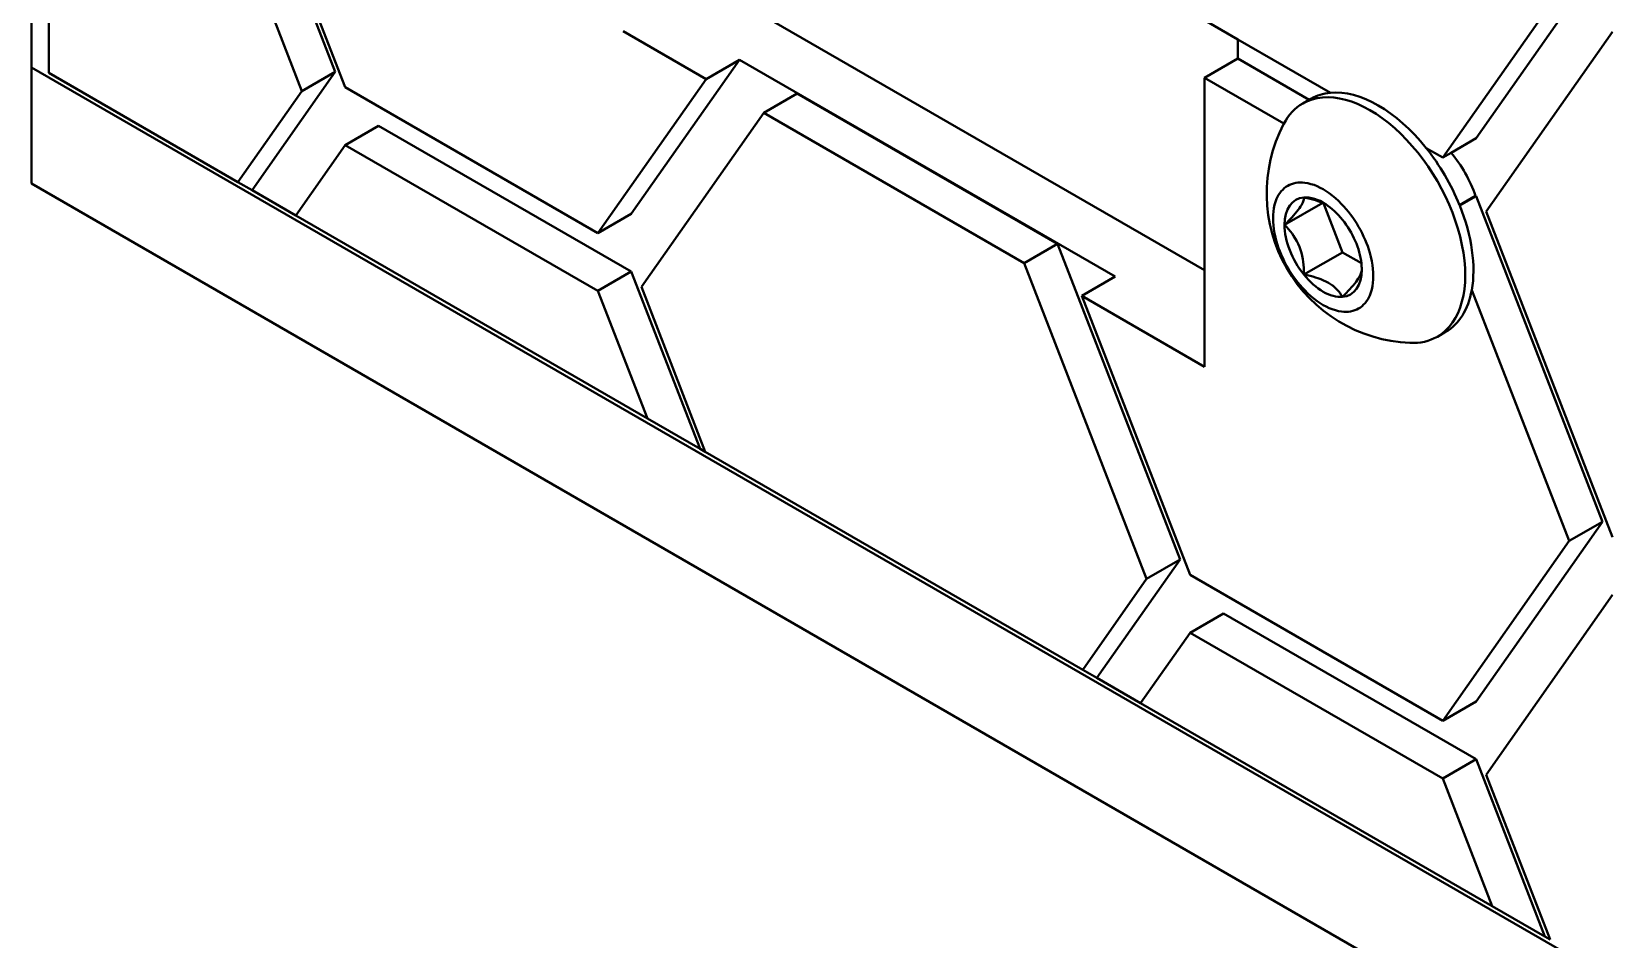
# Model space of a CAD drawing. Header units: millimetres. Extents: x 15 to 415, y 5 to 292.
# Drawn here: x 301.078 to 305.247, y 62.371 to 64.773 of the extents above; entities that cross this region are included whole.
import ezdxf

# ---------------------------------------------------------------- set-up
doc = ezdxf.new("R2010")
doc.units = ezdxf.units.MM
doc.layers.add('Geometries', color=7, linetype='Continuous')

msp = doc.modelspace()

# ---------------------------------------------------------------- linework, layer by layer
at = {"layer": 'Geometries', "linetype": 'Continuous', "lineweight": 40}
for p, q in [((301.9077, 64.6262), (301.6955, 65.1733)), ((301.6899, 65.1603), (301.8813, 64.667)), ((301.6105, 65.086), (301.7929, 64.6159)), ((301.1236, 65.0105), (301.1236, 64.664)), ((301.0776, 64.984), (301.0776, 64.6778)), ((304.8998, 64.4909), (305.234, 64.9664)), ((302.872, 64.8973), (304.1811, 64.1415)), ((304.8114, 64.4399), (305.1456, 64.9154)), ((304.1811, 64.8038), (304.2695, 64.7527)), ((302.8626, 64.6476), (302.6432, 64.7743)), ((305.2605, 64.7725), (304.9262, 64.297)), ((304.2695, 64.7527), (304.2695, 64.7017)), ((304.2695, 64.7527), (304.514, 64.6116)), ((309.5721, 59.7735), (301.0776, 64.6778)), ((301.0776, 64.6778), (301.0776, 64.3716)), ((302.6646, 64.2913), (302.951, 64.6986)), ((302.8626, 64.6476), (302.951, 64.6986)), ((303.9449, 64.1248), (302.951, 64.6986)), ((304.1811, 64.6507), (304.2695, 64.7017)), ((304.2695, 64.7017), (304.458, 64.5928)), ((301.1236, 64.664), (301.6237, 64.3752)), ((301.661, 64.3537), (301.8813, 64.667)), ((301.7929, 64.6159), (301.8813, 64.667)), ((302.5762, 64.2402), (302.8626, 64.6476)), ((304.1811, 64.6507), (304.1811, 64.1415)), ((304.1811, 64.6507), (304.3909, 64.5296)), ((301.6237, 64.3752), (301.7929, 64.6159)), ((302.5762, 64.2402), (301.9077, 64.6262)), ((303.0151, 64.5584), (303.1035, 64.6094)), ((303.7924, 64.2117), (303.1035, 64.6094)), ((304.458, 64.5928), (304.4408, 64.5829)), ((304.4627, 64.5955), (304.458, 64.5928)), ((303.0151, 64.5584), (302.6911, 64.0974)), ((303.704, 64.1607), (303.0151, 64.5584)), ((301.9077, 64.4731), (301.9961, 64.5241)), ((302.6646, 64.1382), (301.9961, 64.5241)), ((301.9077, 64.4731), (301.7768, 64.2868)), ((302.5762, 64.0871), (301.9077, 64.4731)), ((304.7676, 64.4651), (304.8114, 64.4399)), ((304.8998, 64.4909), (304.8336, 64.4527)), ((304.8336, 64.4527), (304.8114, 64.4399)), ((316.4395, 55.5024), (301.0776, 64.3716)), ((301.6237, 64.3752), (301.661, 64.3537)), ((301.7768, 64.2868), (301.661, 64.3537)), ((304.8981, 64.3387), (304.8559, 64.3143)), ((304.8998, 64.3378), (304.8565, 64.3128)), ((304.8981, 64.3387), (304.8998, 64.3378)), ((304.8998, 64.3378), (305.234, 63.4763)), ((304.4939, 64.32), (304.3929, 64.2617)), ((304.4955, 64.3194), (304.494, 64.32)), ((304.4955, 64.3193), (304.5461, 64.1891)), ((304.9262, 64.297), (305.2605, 63.4355)), ((301.7768, 64.2868), (302.7072, 63.7497)), ((302.5762, 64.2402), (302.6646, 64.2913)), ((303.704, 64.1607), (303.7924, 64.2117)), ((303.7924, 64.2117), (304.1164, 63.3765)), ((304.5461, 64.1891), (304.444, 64.1302)), ((304.5461, 64.1891), (304.5961, 64.1602)), ((302.5762, 64.0871), (302.6646, 64.1382)), ((302.6646, 64.1382), (302.8466, 63.6692)), ((303.704, 64.1607), (304.028, 63.3255)), ((304.1811, 64.1415), (304.1811, 63.8864)), ((302.5762, 64.0871), (302.7072, 63.7497)), ((302.8602, 63.6613), (302.6911, 64.0974)), ((303.9449, 64.1248), (303.8566, 64.0737)), ((304.8882, 64.0889), (305.1456, 63.4253)), ((304.1429, 63.3357), (303.8566, 64.0737)), ((304.1811, 63.8864), (303.8566, 64.0737)), ((304.7971, 63.9659), (304.819, 63.9785)), ((302.7072, 63.7497), (302.8466, 63.6692)), ((302.8602, 63.6613), (302.8466, 63.6692)), ((302.8602, 63.6613), (303.8589, 63.0848)), ((304.8998, 63.0008), (305.234, 63.4763)), ((305.1456, 63.4253), (305.234, 63.4763)), ((304.8114, 62.9497), (305.1456, 63.4253)), ((303.8962, 63.0632), (304.1164, 63.3765)), ((304.028, 63.3255), (304.1164, 63.3765)), ((303.8589, 63.0848), (304.028, 63.3255)), ((304.8114, 62.9497), (304.1429, 63.3357)), ((305.2605, 63.2824), (304.9262, 62.8069)), ((304.1429, 63.1826), (304.2313, 63.2336)), ((304.8998, 62.8477), (304.2313, 63.2336)), ((304.1429, 63.1826), (304.012, 62.9963)), ((304.8114, 62.7967), (304.1429, 63.1826)), ((303.8589, 63.0848), (303.8962, 63.0632)), ((304.012, 62.9963), (303.8962, 63.0632)), ((304.012, 62.9963), (304.9423, 62.4592)), ((304.8114, 62.9497), (304.8998, 63.0008)), ((304.8114, 62.7967), (304.8998, 62.8477)), ((304.8998, 62.8477), (305.0817, 62.3787)), ((304.8114, 62.7967), (304.9423, 62.4592)), ((304.9262, 62.8069), (305.0954, 62.3708)), ((304.9423, 62.4592), (305.0817, 62.3787)), ((305.0954, 62.3708), (305.0817, 62.3787))]:
    msp.add_line(p, q, dxfattribs=at)
at = {"layer": 'Geometries', "linetype": 'Continuous', "lineweight": 40, "flags": 128}
for points in [[(304.6276, 64.1263), (304.6273, 64.1355), (304.6266, 64.1452), (304.6254, 64.1554), (304.6236, 64.1659), (304.6212, 64.1768), (304.6183, 64.188), (304.6157, 64.1965), (304.6128, 64.2051), (304.6095, 64.2138), (304.606, 64.2225), (304.6021, 64.2312), (304.5979, 64.2399), (304.5935, 64.2485), (304.5887, 64.2569), (304.5838, 64.2653), (304.5786, 64.2734), (304.5731, 64.2814), (304.5675, 64.2891), (304.5618, 64.2965), (304.5559, 64.3036), (304.5499, 64.3105), (304.5438, 64.317), (304.5356, 64.3251), (304.5273, 64.3326), (304.5191, 64.3394), (304.511, 64.3456), (304.5029, 64.3511), (304.495, 64.3559), (304.4871, 64.3602), (304.479, 64.364), (304.4709, 64.3673), (304.4626, 64.3699), (304.4544, 64.372), (304.4462, 64.3733), (304.4401, 64.3739), (304.4341, 64.374), (304.4282, 64.3736), (304.4224, 64.3728), (304.4168, 64.3716), (304.4114, 64.3699), (304.4062, 64.3678), (304.4012, 64.3652), (304.3965, 64.3622), (304.3921, 64.3587), (304.3879, 64.3549), (304.384, 64.3506), (304.3805, 64.346), (304.3772, 64.3411), (304.3743, 64.3359), (304.3717, 64.3303), (304.3688, 64.3226), (304.3664, 64.3144), (304.3646, 64.3059), (304.3634, 64.2972), (304.3626, 64.2883), (304.3624, 64.2793), (304.3626, 64.2701), (304.3634, 64.2604), (304.3646, 64.2502), (304.3664, 64.2397), (304.3688, 64.2288), (304.3717, 64.2176), (304.3743, 64.2091), (304.3772, 64.2005), (304.3805, 64.1918), (304.384, 64.1831), (304.3879, 64.1744), (304.3921, 64.1657), (304.3965, 64.1572), (304.4012, 64.1487), (304.4062, 64.1403), (304.4114, 64.1322), (304.4168, 64.1243), (304.4224, 64.1166), (304.4282, 64.1091), (304.4341, 64.102), (304.4401, 64.0951), (304.4462, 64.0886), (304.4544, 64.0805), (304.4626, 64.073), (304.4709, 64.0662), (304.479, 64.06), (304.4871, 64.0545), (304.495, 64.0497), (304.5029, 64.0454), (304.511, 64.0416), (304.5191, 64.0383), (304.5273, 64.0357), (304.5356, 64.0336), (304.5438, 64.0323), (304.5499, 64.0318), (304.5559, 64.0317), (304.5618, 64.032), (304.5675, 64.0328), (304.5731, 64.034), (304.5786, 64.0357), (304.5838, 64.0378), (304.5887, 64.0404), (304.5935, 64.0434), (304.5979, 64.0469), (304.6021, 64.0507), (304.606, 64.055), (304.6095, 64.0596), (304.6128, 64.0645), (304.6157, 64.0697), (304.6183, 64.0753), (304.6212, 64.0831), (304.6236, 64.0912), (304.6254, 64.0997), (304.6266, 64.1084), (304.6273, 64.1173), (304.6276, 64.1263)], [(304.444, 64.3343), (304.4438, 64.3318), (304.4435, 64.3293), (304.4429, 64.3266), (304.442, 64.324), (304.4409, 64.3212), (304.4393, 64.3176), (304.4373, 64.3139), (304.4349, 64.31), (304.4321, 64.3059), (304.429, 64.3016), (304.4254, 64.297), (304.4213, 64.2921), (304.4168, 64.2869), (304.4128, 64.2825), (304.4085, 64.2778), (304.4037, 64.2728), (304.3986, 64.2674), (304.3929, 64.2617)], [(304.494, 64.32), (304.4889, 64.3221), (304.4813, 64.3248), (304.4748, 64.3269), (304.4679, 64.3289), (304.4604, 64.3308), (304.4525, 64.3326), (304.444, 64.3343)], [(304.5019, 64.3164), (304.496, 64.3192), (304.4955, 64.3194)], [(304.3929, 64.2617), (304.3986, 64.2559), (304.4037, 64.2501), (304.4085, 64.2444), (304.4128, 64.2387), (304.4168, 64.2331), (304.4213, 64.2259), (304.4254, 64.2187), (304.429, 64.2114), (304.4321, 64.2039), (304.4349, 64.1961), (304.4373, 64.1881), (304.4393, 64.1797), (304.4409, 64.1709), (304.442, 64.1636), (304.4429, 64.1559), (304.4435, 64.1478), (304.4438, 64.1392), (304.444, 64.1302)], [(304.444, 64.1302), (304.4525, 64.1285), (304.4604, 64.1267), (304.4679, 64.1248), (304.4748, 64.1228), (304.4813, 64.1207), (304.4889, 64.118), (304.496, 64.115), (304.5025, 64.1119), (304.5087, 64.1086)], [(304.546, 64.0713), (304.5517, 64.077), (304.5568, 64.0823), (304.5616, 64.0873), (304.5659, 64.092), (304.5699, 64.0965), (304.5744, 64.1017), (304.5785, 64.1066), (304.5821, 64.1111), (304.5852, 64.1155), (304.588, 64.1196), (304.5904, 64.1235), (304.5924, 64.1272), (304.594, 64.1308), (304.5951, 64.1335), (304.596, 64.1362), (304.5966, 64.1388), (304.5969, 64.1414), (304.5971, 64.1439)], [(304.5087, 64.1086), (304.5144, 64.1051), (304.5198, 64.1013), (304.5214, 64.1001)], [(304.5214, 64.1001), (304.5248, 64.0972), (304.5296, 64.0928), (304.5332, 64.0891), (304.5366, 64.0851), (304.5399, 64.0808), (304.543, 64.0762), (304.546, 64.0713)]]:
    msp.add_lwpolyline(points, dxfattribs=at)
at = {"layer": 'Geometries', "linetype": 'Continuous', "lineweight": 40}
msp.add_arc((304.742, 64.3454), 0.3965, 152.521, 267.479, dxfattribs=at)
for centre, major_axis, start_param, end_param in [((304.619, 64.2744), (0.1781, -0.3085), 0, 3.141593), ((304.6408, 64.287), (0.1781, -0.3085), 2.883746, 3.141593), ((304.6408, 64.287), (0.1781, -0.3085), 1.828643, 2.883746), ((304.619, 64.2744), (0.1781, -0.3085), 3.141593, 3.488506), ((304.619, 64.2744), (0.1781, -0.3085), 3.488506, 3.494309), ((304.6408, 64.287), (0.1781, -0.3085), 1.333212, 1.828643), ((304.7601, 64.338), (0.1094, -0.1894), 1.252886, 1.860855), ((304.495, 64.2028), (0.0722, -0.125), 2.879793, 3.926991), ((304.495, 64.2028), (0.0722, -0.125), 2.289131, 2.879793), ((304.495, 64.2028), (0.0722, -0.125), 1.832596, 2.289131), ((304.6408, 64.287), (0.1781, -0.3085), 1.328471, 1.333212), ((304.6408, 64.287), (0.1781, -0.3085), 0.594211, 1.328471), ((304.495, 64.2028), (0.0722, -0.125), 3.926991, 4.974188), ((304.495, 64.2028), (0.0722, -0.125), 0.920039, 1.832596), ((304.495, 64.2028), (0.0722, -0.125), 4.974188, 6.021386), ((304.495, 64.2028), (0.0722, -0.125), 6.021386, 7.068583), ((304.495, 64.2028), (0.0722, -0.125), 0.785398, 0.920039), ((304.6408, 64.287), (0.1781, -0.3085), 0, 0.594211), ((304.619, 64.2744), (0.1781, -0.3085), 5.930469, 6.283185)]:
    msp.add_ellipse(centre, major_axis=major_axis, ratio=0.57735, start_param=start_param, end_param=end_param, dxfattribs=at)

doc.saveas('drawing.dxf')
